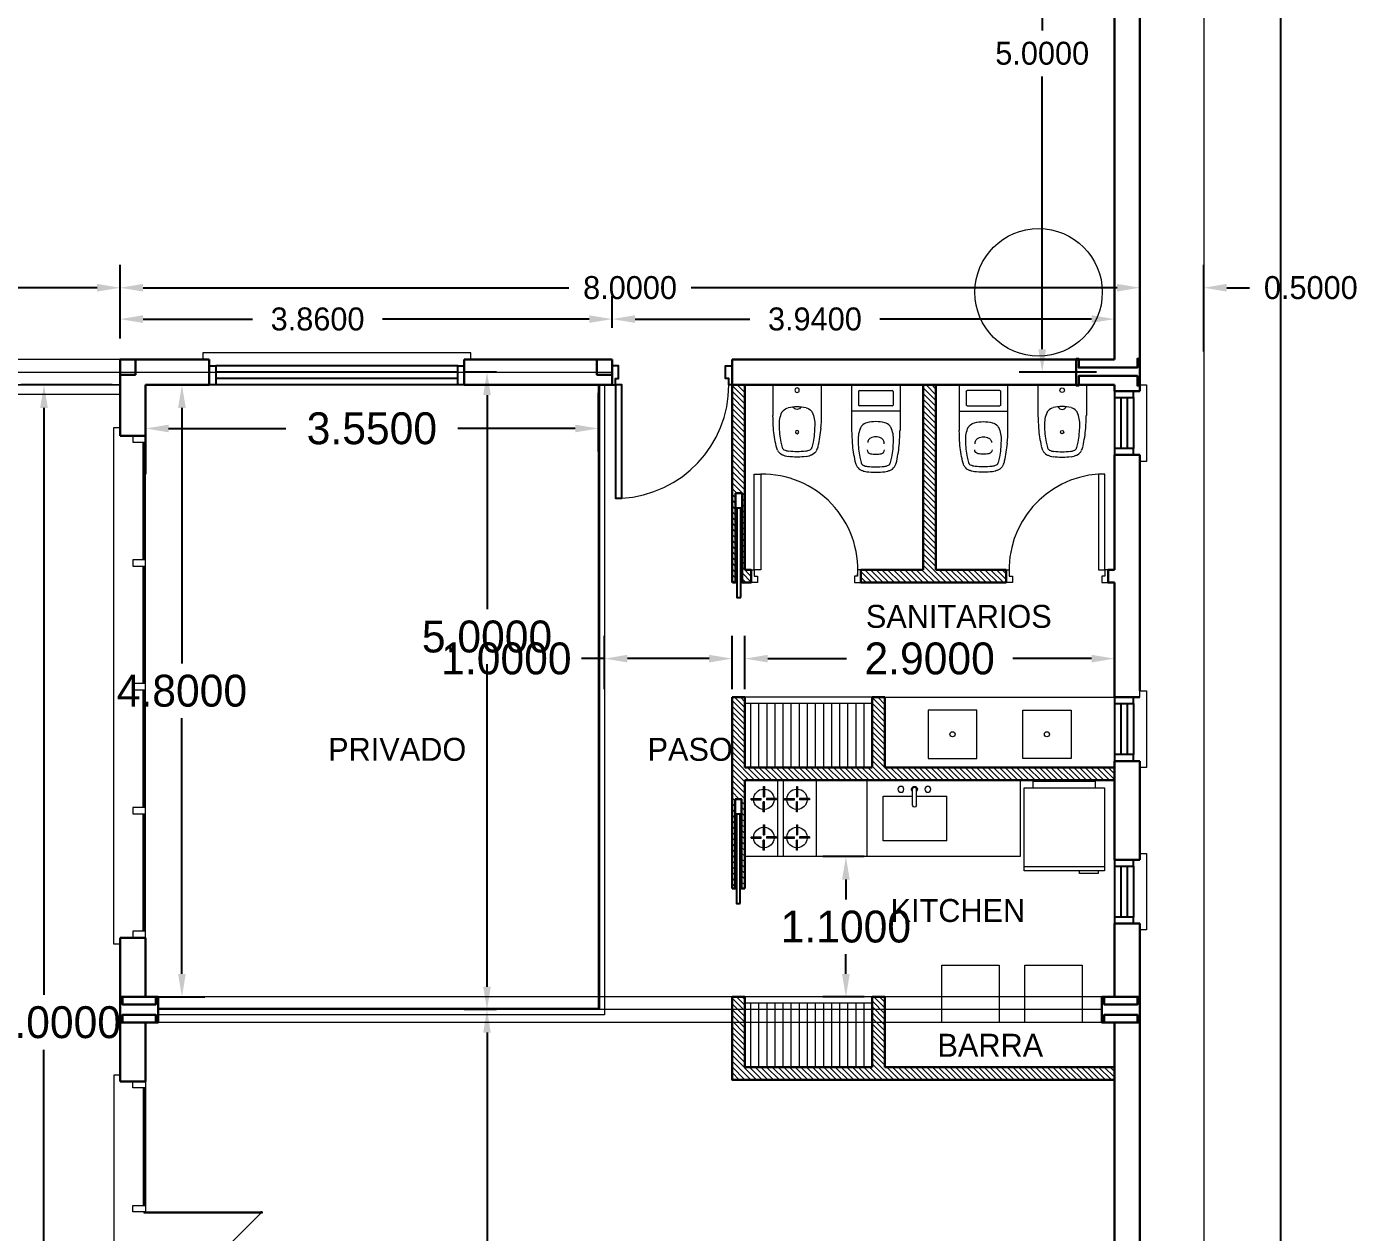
# Model space of a CAD drawing. Header units: millimetres. Extents: x 1972 to 5740, y 370 to 952.
# Drawn here: x 2635.37 to 2645.82, y 577.65 to 587.1 of the extents above; entities that cross this region are included whole.
import ezdxf

# ---------------------------------------------------------------- set-up
doc = ezdxf.new("R2010")
doc.units = ezdxf.units.MM
doc.header["$LTSCALE"] = 15
doc.linetypes.add('ACAD_ISO02W100', pattern=[15, 12, -3])
for name, color, linetype, lineweight in [('ABERTURAS', 2, 'Continuous', 25), ('MUROS', 1, 'Continuous', 30), ('SOMBRAS', 95, 'Continuous', 18)]:
    doc.layers.add(name, color=color, linetype=linetype, lineweight=lineweight)
doc.dimstyles.get("Standard").update_dxf_attribs({"dimtxt": 0.18, "dimasz": 0.18, "dimexe": 0.18, "dimexo": 0.0625, "dimgap": 0.09, "dimtad": 0, "dimtih": 1, "dimtoh": 1, "dimdec": 4, "dimzin": 0, "dimdsep": 46, "dimtxsty": 'Standard', "dimcen": 0.09, "dimadec": 0, "dimazin": 0, "dimtfac": 1, "dimtdec": 4, "dimtofl": 0, "dimtmove": 0, "dimatfit": 3, "dimfxl": 1, "dimtolj": 1, "dimtzin": 0, "dimarcsym": 0})

# ---------------------------------------------------------------- blocks, each defined once
blk = doc.blocks.new('anafe')
for p, q in [((0.3, 0.6), (0, 0.6)), ((0, 0.6), (0.3, 0.6)), ((0, 0.6), (0, 0)), ((0, 0.6), (0, 0.6)), ((0.155, 0.549), (0.145, 0.549)), ((0.145, 0.549), (0.145, 0.47)), ((0.15, 0.6), (0.15, 0.6)), ((0.155, 0.549), (0.155, 0.47)), ((0.3, 0), (0.3, 0.6)), ((0.051, 0.455), (0.13, 0.455)), ((0.051, 0.455), (0.051, 0.445)), ((0.051, 0.445), (0.13, 0.445)), ((0.13, 0.455), (0.13, 0.445)), ((0.155, 0.47), (0.145, 0.47)), ((0.145, 0.43), (0.155, 0.43)), ((0.145, 0.351), (0.145, 0.43)), ((0.155, 0.351), (0.155, 0.43)), ((0.17, 0.445), (0.17, 0.455)), ((0.249, 0.455), (0.17, 0.455)), ((0.249, 0.445), (0.17, 0.445)), ((0.249, 0.445), (0.249, 0.455)), ((0.145, 0.351), (0.155, 0.351)), ((0.155, 0.249), (0.145, 0.249)), ((0.145, 0.249), (0.145, 0.17)), ((0.155, 0.249), (0.155, 0.17)), ((0.051, 0.155), (0.13, 0.155)), ((0.051, 0.155), (0.051, 0.145)), ((0.051, 0.145), (0.13, 0.145)), ((0.13, 0.155), (0.13, 0.145)), ((0.155, 0.17), (0.145, 0.17)), ((0.145, 0.051), (0.145, 0.13)), ((0.145, 0.13), (0.155, 0.13)), ((0.155, 0.051), (0.155, 0.13)), ((0.249, 0.155), (0.17, 0.155)), ((0.17, 0.145), (0.17, 0.155)), ((0.249, 0.145), (0.17, 0.145)), ((0.249, 0.145), (0.249, 0.155)), ((0, 0), (0.3, 0)), ((0.145, 0.051), (0.155, 0.051))]:
    blk.add_line(p, q)
for centre, start, end in [((0.15, 0.45), 93.5833, 176.4167), ((0.15, 0.45), 3.5833, 86.4167), ((0.15, 0.45), 183.5833, 266.4167), ((0.15, 0.45), 273.5833, 356.4167), ((0.15, 0.15), 93.5833, 176.4167), ((0.15, 0.15), 3.5833, 86.4167), ((0.15, 0.15), 183.5833, 266.4167), ((0.15, 0.15), 273.5833, 356.4167)]:
    blk.add_arc(centre, 0.08, start, end)
blk = doc.blocks.new('milp')
for p, q in [((-0.19, 0), (-0.19, -0.358)), ((0.19, 0), (-0.19, 0)), ((0.19, 0), (0.19, -0.358)), ((-0.135, -0.052), (-0.135, -0.158)), ((-0.128, -0.045), (0.128, -0.045)), ((0.135, -0.052), (0.135, -0.158)), ((0.19, -0.205), (-0.19, -0.205)), ((0.128, -0.165), (-0.128, -0.165)), ((0, -0.288), (0, -0.288)), ((-0.004, -0.685), (0.004, -0.685))]:
    blk.add_line(p, q)
for centre, radius, start, end in [((-0.016, 0.209), 0.852, 275.5315, 275.5315), ((0.016, 0.209), 0.852, 264.4685, 264.4685), ((-0.128, -0.052), 0.00689, 90, 180), ((0.128, -0.052), 0.00689, 0, 90), ((-0.128, -0.158), 0.00689, 180, 270), ((0.128, -0.158), 0.00689, 270, 0), ((-0.007, -0.598), 0.31, 88.7679, 88.7679), ((-0.047, -0.382), 0.0878, 105.1617, 136.1205), ((0.007, -0.598), 0.31, 91.2492, 104.3852), ((-0.007, -0.598), 0.31, 75.6148, 88.7487), ((0.047, -0.382), 0.0878, 43.8795, 74.8383), ((1.828, -0.313), 2.018, 181.2751, 184.1143), ((0.092, -0.428), 0.231, 155.6501, 182.4692), ((-0.062, -0.358), 0.0614, 150.814, 156.1885), ((-0.087, -0.344), 0.0322, 137.0461, 150.8865), ((-0.021, -0.457), 0.0446, 116.9802, 151.6052), ((0, -0.508), 0.1, 90, 114.2618), ((0, -0.508), 0.1, 65.7382, 90), ((0.021, -0.457), 0.0446, 28.3948, 63.0198), ((0.087, -0.344), 0.0322, 29.1135, 42.9539), ((0.062, -0.358), 0.0614, 23.8115, 29.186), ((-0.092, -0.428), 0.231, 357.5308, 24.3499), ((-1.828, -0.313), 2.018, 355.8857, 358.7249), ((0.91, -0.358), 1.1, 185.1938, 192.5636), ((0.519, -0.438), 0.657, 180, 191.3509), ((-0.038, -0.51), 0.03, 180, 261.9257), ((-0.002, -0.456), 0.0616, 160.9467, 177.3415), ((0.038, -0.51), 0.03, 278.0743, 0), ((0.019, -0.457), 0.0461, 8.8018, 28.2626), ((-0.029, -0.461), 0.0948, 359.7388, 6.5196), ((-0.519, -0.438), 0.657, 348.6491, 0), ((-0.91, -0.358), 1.1, 347.4364, 354.8062), ((0.085, -0.534), 0.257, 194.3946, 202.2738), ((0.433, -0.457), 0.569, 191.2163, 195.461), ((-0.05, -0.591), 0.0674, 194.8183, 203.0008), ((-0.084, -0.602), 0.032, 208.1129, 215.5466), ((-0.088, -0.605), 0.0272, 217.0799, 242.9463), ((0, -0.246), 0.297, 261.9257, 270), ((0, -0.246), 0.297, 270, 278.0743), ((0.088, -0.605), 0.0272, 297.0537, 322.9201), ((0.084, -0.602), 0.032, 324.4534, 331.8871), ((0.05, -0.591), 0.0674, 336.9992, 345.1817), ((-0.433, -0.457), 0.569, 344.539, 348.7837), ((-0.085, -0.534), 0.257, 337.7262, 345.6054), ((-0.088, -0.605), 0.0692, 202.484, 242.9463), ((-0.058, -0.552), 0.129, 241.5349, 251.9311), ((-0.055, -0.543), 0.0975, 242.0005, 253.7743), ((-0.068, -0.577), 0.103, 253.0483, 256.7812), ((-0.044, -0.468), 0.215, 257.0809, 262.9177), ((-0.044, -0.468), 0.173, 257.1538, 262.737), ((0.016, 0.209), 0.894, 264.4685, 268.7451), ((0.016, 0.209), 0.852, 264.5084, 268.9372), ((-0.016, 0.209), 0.852, 271.0628, 275.4916), ((-0.016, 0.209), 0.894, 271.2656, 275.5315), ((0.044, -0.468), 0.173, 277.263, 282.8462), ((0.044, -0.468), 0.215, 277.0823, 282.9191), ((0.055, -0.543), 0.0975, 286.2257, 297.9995), ((0.068, -0.577), 0.103, 283.2188, 286.9517), ((0.058, -0.552), 0.129, 288.0689, 298.4651), ((0.088, -0.605), 0.0692, 297.0537, 337.516)]:
    blk.add_arc(centre, radius, start, end)
blk = doc.blocks.new('mbp')
for p, q in [((-0.19, 0), (-0.19, -0.24)), ((0, 0), (-0.19, 0)), ((0, 0), (0.19, 0)), ((0.19, 0), (0.19, -0.24)), ((0, -0.17), (0, -0.17)), ((-0.004, -0.567), (0.004, -0.567))]:
    blk.add_line(p, q)
for centre, radius in [((0, -0.042), 0.0175), ((0, -0.37), 0.013)]:
    blk.add_circle(centre, radius)
for centre, radius, start, end in [((-0.016, 0.327), 0.852, 275.5315, 275.5315), ((0.016, 0.327), 0.852, 264.4685, 264.4685), ((-0.007, -0.479), 0.31, 88.7679, 88.7679), ((-0.087, -0.225), 0.0322, 137.0461, 150.8865), ((-0.047, -0.264), 0.0878, 105.1617, 136.1205), ((0.007, -0.479), 0.31, 91.2492, 104.3852), ((0, -0.16), 0.0325, 201.8927, 338.1073), ((-0.007, -0.479), 0.31, 75.6148, 88.7487), ((0.047, -0.264), 0.0878, 43.8795, 74.8383), ((0.087, -0.225), 0.0322, 29.1135, 42.9539), ((1.828, -0.195), 2.018, 181.2751, 184.1143), ((0.092, -0.31), 0.231, 155.6501, 182.4692), ((-0.062, -0.24), 0.0614, 150.814, 156.1885), ((0.058, -0.434), 0.129, 279.561, 279.561), ((0.062, -0.24), 0.0614, 23.8115, 29.186), ((-0.092, -0.31), 0.231, 357.5308, 24.3499), ((-1.828, -0.195), 2.018, 355.8857, 358.7249), ((0.91, -0.24), 1.1, 185.1938, 192.5636), ((0.519, -0.32), 0.657, 180, 191.3509), ((-0.519, -0.32), 0.657, 348.6491, 0), ((-0.91, -0.24), 1.1, 347.4364, 354.8062), ((0.085, -0.416), 0.257, 194.3946, 202.2738), ((-0.088, -0.487), 0.0692, 202.484, 242.9463), ((0.433, -0.339), 0.569, 191.2163, 195.461), ((-0.05, -0.473), 0.0674, 194.8183, 203.0008), ((-0.084, -0.484), 0.032, 208.1129, 215.5466), ((-0.088, -0.487), 0.0272, 217.0799, 242.9463), ((-0.055, -0.425), 0.0975, 242.0005, 253.7743), ((-0.044, -0.35), 0.173, 257.1538, 262.737), ((0.016, 0.327), 0.852, 264.5084, 268.9372), ((-0.016, 0.327), 0.852, 271.0628, 275.4916), ((0.044, -0.35), 0.173, 277.263, 282.8462), ((0.055, -0.425), 0.0975, 286.2257, 297.9995), ((0.088, -0.487), 0.0272, 297.0537, 322.9201), ((0.084, -0.484), 0.032, 324.4534, 331.8871), ((0.05, -0.473), 0.0674, 336.9992, 345.1817), ((-0.433, -0.339), 0.569, 344.539, 348.7837), ((0.088, -0.487), 0.0692, 297.0537, 337.516), ((-0.085, -0.416), 0.257, 337.7262, 345.6054), ((-0.058, -0.434), 0.129, 241.5349, 251.9311), ((-0.068, -0.459), 0.103, 253.0483, 256.7812), ((-0.044, -0.35), 0.215, 257.0809, 262.9177), ((0.016, 0.327), 0.894, 264.4685, 268.7451), ((-0.016, 0.327), 0.894, 271.2656, 275.5315), ((0.044, -0.35), 0.215, 277.0823, 282.9191), ((0.068, -0.459), 0.103, 283.2188, 286.9517), ((0.058, -0.434), 0.129, 288.0689, 298.4651)]:
    blk.add_arc(centre, radius, start, end)
blk = doc.blocks.new('*D111')
at = {"layer": 'Defpoints', "color": 0, "linetype": 'Continuous', "ltscale": 0.001, "transparency": 16777216}
for p in [(2644.101, 585.056), (2636.101, 584.594), (2644.101, 584.594)]:
    blk.add_point(p, dxfattribs=at)
at = {"layer": 'SOMBRAS', "color": 0, "linetype": 'Continuous', "lineweight": -2, "ltscale": 0.001, "transparency": 16777216}
for p, q in [((2636.101, 584.657), (2636.101, 585.236)), ((2644.101, 584.657), (2644.101, 585.236)), ((2636.281, 585.056), (2639.621, 585.056)), ((2643.921, 585.056), (2640.581, 585.056))]:
    blk.add_line(p, q, dxfattribs=at)
at = {"layer": 'SOMBRAS', "color": 0, "linetype": 'Continuous', "ltscale": 0.001, "transparency": 16777216}
for points in [[(2636.281, 585.086), (2636.281, 585.026), (2636.101, 585.056)], [(2643.921, 585.086), (2643.921, 585.026), (2644.101, 585.056)]]:
    blk.add_solid(points, dxfattribs=at)
at = {"layer": 'SOMBRAS', "color": 0, "linetype": 'Continuous', "ltscale": 0.001, "transparency": 16777216, "insert": (2640.101, 585.056), "char_height": 0.18, "attachment_point": 5}
blk.add_mtext('\\A1;8.0000', dxfattribs=at)
blk = doc.blocks.new('*D113')
at = {"layer": 'Defpoints', "color": 0, "linetype": 'Continuous', "ltscale": 0.001, "transparency": 16777216}
for p in [(2636.101, 584.294), (2635.504, 574.294), (2636.101, 574.294)]:
    blk.add_point(p, dxfattribs=at)
at = {"layer": 'SOMBRAS', "color": 0, "linetype": 'Continuous', "lineweight": -2, "ltscale": 0.001, "transparency": 16777216}
for p, q in [((2636.038, 584.294), (2635.324, 584.294)), ((2635.504, 584.114), (2635.504, 579.509)), ((2635.504, 574.474), (2635.504, 579.079)), ((2636.038, 574.294), (2635.324, 574.294))]:
    blk.add_line(p, q, dxfattribs=at)
at = {"layer": 'SOMBRAS', "color": 0, "linetype": 'Continuous', "ltscale": 0.001, "transparency": 16777216}
for points in [[(2635.474, 584.114), (2635.534, 584.114), (2635.504, 584.294)], [(2635.474, 574.474), (2635.534, 574.474), (2635.504, 574.294)]]:
    blk.add_solid(points, dxfattribs=at)
at = {"layer": 'SOMBRAS', "color": 0, "linetype": 'Continuous', "ltscale": 0.001, "transparency": 16777216, "insert": (2635.504, 579.294), "char_height": 0.25, "attachment_point": 5}
blk.add_mtext('\\A1;10.0000', dxfattribs=at)
blk = doc.blocks.new('*D122')
at = {"layer": 'Defpoints', "color": 0, "linetype": 'Continuous', "ltscale": 0.001, "transparency": 16777216}
for p in [(2630.301, 585.056), (2630.301, 584.594), (2636.101, 584.594)]:
    blk.add_point(p, dxfattribs=at)
at = {"layer": 'SOMBRAS', "color": 0, "linetype": 'Continuous', "lineweight": -2, "ltscale": 0.001, "transparency": 16777216}
for p, q in [((2630.301, 584.657), (2630.301, 585.236)), ((2636.101, 584.657), (2636.101, 585.236)), ((2630.481, 585.056), (2632.049, 585.056)), ((2635.921, 585.056), (2633.039, 585.056))]:
    blk.add_line(p, q, dxfattribs=at)
at = {"layer": 'SOMBRAS', "color": 0, "linetype": 'Continuous', "ltscale": 0.001, "transparency": 16777216}
for points in [[(2630.481, 585.086), (2630.481, 585.026), (2630.301, 585.056)], [(2635.921, 585.086), (2635.921, 585.026), (2636.101, 585.056)]]:
    blk.add_solid(points, dxfattribs=at)
at = {"layer": 'SOMBRAS', "color": 0, "linetype": 'Continuous', "ltscale": 0.001, "transparency": 16777216, "insert": (2632.544, 585.056), "char_height": 0.18, "attachment_point": 5}
blk.add_mtext('\\A1;5.8000', dxfattribs=at)
blk = doc.blocks.new('*D124')
at = {"layer": 'Defpoints', "color": 0, "linetype": 'Continuous', "ltscale": 0.001, "transparency": 16777216}
for p in [(2639.961, 584.81), (2639.961, 584.679), (2643.901, 584.679)]:
    blk.add_point(p, dxfattribs=at)
at = {"layer": 'SOMBRAS', "color": 0, "linetype": 'Continuous', "lineweight": -2, "ltscale": 0.001, "transparency": 16777216}
for p, q in [((2639.961, 584.741), (2639.961, 584.99)), ((2643.901, 584.741), (2643.901, 584.99)), ((2640.141, 584.81), (2641.041, 584.81)), ((2643.721, 584.81), (2642.061, 584.81))]:
    blk.add_line(p, q, dxfattribs=at)
at = {"layer": 'SOMBRAS', "color": 0, "linetype": 'Continuous', "ltscale": 0.001, "transparency": 16777216}
for points in [[(2640.141, 584.84), (2640.141, 584.78), (2639.961, 584.81)], [(2643.721, 584.84), (2643.721, 584.78), (2643.901, 584.81)]]:
    blk.add_solid(points, dxfattribs=at)
at = {"layer": 'SOMBRAS', "color": 0, "linetype": 'Continuous', "ltscale": 0.001, "transparency": 16777216, "insert": (2641.551, 584.81), "char_height": 0.18, "attachment_point": 5}
blk.add_mtext('\\A1;3.9400', dxfattribs=at)
blk = doc.blocks.new('*D125')
at = {"layer": 'Defpoints', "color": 0, "linetype": 'Continuous', "ltscale": 0.001, "transparency": 16777216}
for p in [(2636.101, 584.81), (2636.101, 584.81), (2639.961, 584.81)]:
    blk.add_point(p, dxfattribs=at)
at = {"layer": 'SOMBRAS', "color": 0, "linetype": 'Continuous', "lineweight": -2, "ltscale": 0.001, "transparency": 16777216}
for p, q in [((2636.101, 584.872), (2636.101, 584.99)), ((2639.961, 584.872), (2639.961, 584.99)), ((2636.281, 584.81), (2637.14, 584.81)), ((2639.781, 584.81), (2638.16, 584.81))]:
    blk.add_line(p, q, dxfattribs=at)
at = {"layer": 'SOMBRAS', "color": 0, "linetype": 'Continuous', "ltscale": 0.001, "transparency": 16777216}
for points in [[(2636.281, 584.84), (2636.281, 584.78), (2636.101, 584.81)], [(2639.781, 584.84), (2639.781, 584.78), (2639.961, 584.81)]]:
    blk.add_solid(points, dxfattribs=at)
at = {"layer": 'SOMBRAS', "color": 0, "linetype": 'Continuous', "ltscale": 0.001, "transparency": 16777216, "insert": (2637.65, 584.81), "char_height": 0.18, "attachment_point": 5}
blk.add_mtext('\\A1;3.8600', dxfattribs=at)
blk = doc.blocks.new('*D126')
at = {"layer": 'Defpoints', "color": 0, "linetype": 'Continuous', "ltscale": 0.001, "transparency": 16777216}
for p in [(2643.334, 589.394), (2643.824, 589.394), (2643.824, 584.394)]:
    blk.add_point(p, dxfattribs=at)
at = {"layer": 'SOMBRAS', "color": 0, "linetype": 'Continuous', "lineweight": -2, "ltscale": 0.001, "transparency": 16777216}
for p, q in [((2643.761, 589.394), (2643.154, 589.394)), ((2643.334, 589.214), (2643.334, 587.074)), ((2643.334, 584.574), (2643.334, 586.714)), ((2643.761, 584.394), (2643.154, 584.394))]:
    blk.add_line(p, q, dxfattribs=at)
at = {"layer": 'SOMBRAS', "color": 0, "linetype": 'Continuous', "ltscale": 0.001, "transparency": 16777216}
for points in [[(2643.304, 589.214), (2643.364, 589.214), (2643.334, 589.394)], [(2643.304, 584.574), (2643.364, 584.574), (2643.334, 584.394)]]:
    blk.add_solid(points, dxfattribs=at)
at = {"layer": 'SOMBRAS', "color": 0, "linetype": 'Continuous', "ltscale": 0.001, "transparency": 16777216, "insert": (2643.334, 586.894), "char_height": 0.18, "attachment_point": 5}
blk.add_mtext('\\A1;5.0000', dxfattribs=at)
blk = doc.blocks.new('*D107')
at = {"layer": 'Defpoints', "color": 0, "linetype": 'Continuous', "ltscale": 0.001, "transparency": 16777216}
for p in [(2644.601, 585.056), (2644.101, 584.494), (2644.601, 584.494)]:
    blk.add_point(p, dxfattribs=at)
at = {"layer": 'SOMBRAS', "color": 0, "linetype": 'Continuous', "lineweight": -2, "ltscale": 0.001, "transparency": 16777216}
for p, q in [((2644.101, 584.557), (2644.101, 585.236)), ((2644.601, 584.557), (2644.601, 585.236)), ((2643.921, 585.056), (2643.741, 585.056)), ((2644.781, 585.056), (2644.961, 585.056))]:
    blk.add_line(p, q, dxfattribs=at)
at = {"layer": 'SOMBRAS', "color": 0, "linetype": 'Continuous', "ltscale": 0.001, "transparency": 16777216}
for points in [[(2643.921, 585.086), (2643.921, 585.026), (2644.101, 585.056)], [(2644.781, 585.086), (2644.781, 585.026), (2644.601, 585.056)]]:
    blk.add_solid(points, dxfattribs=at)
at = {"layer": 'SOMBRAS', "color": 0, "linetype": 'Continuous', "ltscale": 0.001, "transparency": 16777216, "insert": (2645.441, 585.056), "char_height": 0.18, "attachment_point": 5}
blk.add_mtext('\\A1;0.5000', dxfattribs=at)
blk = doc.blocks.new('*D109')
at = {"layer": 'Defpoints', "color": 0, "linetype": 'Continuous', "ltscale": 0.001, "transparency": 16777216}
for p in [(2639.117, 579.394), (2638.979, 574.394), (2639.117, 574.394)]:
    blk.add_point(p, dxfattribs=at)
at = {"layer": 'SOMBRAS', "color": 0, "linetype": 'Continuous', "lineweight": -2, "ltscale": 0.001, "transparency": 16777216}
for p, q in [((2639.054, 579.394), (2638.799, 579.394)), ((2638.979, 579.214), (2638.979, 577.109)), ((2638.979, 574.574), (2638.979, 576.679)), ((2639.054, 574.394), (2638.799, 574.394))]:
    blk.add_line(p, q, dxfattribs=at)
at = {"layer": 'SOMBRAS', "color": 0, "linetype": 'Continuous', "ltscale": 0.001, "transparency": 16777216}
for points in [[(2638.949, 579.214), (2639.009, 579.214), (2638.979, 579.394)], [(2638.949, 574.574), (2639.009, 574.574), (2638.979, 574.394)]]:
    blk.add_solid(points, dxfattribs=at)
at = {"layer": 'SOMBRAS', "color": 0, "linetype": 'Continuous', "ltscale": 0.001, "transparency": 16777216, "insert": (2638.979, 576.894), "char_height": 0.25, "attachment_point": 5}
blk.add_mtext('\\A1;5.0000', dxfattribs=at)
blk = doc.blocks.new('mesada')
for p, q in [((0, 0.6), (0, 0)), ((1.2, 0.6), (0, 0.6)), ((0.814, 0.402), (0.814, 0.537)), ((0.844, 0.402), (0.844, 0.537)), ((1.2, 0), (1.2, 0.6)), ((0.814, 0.475), (0.575, 0.475)), ((0.575, 0.125), (0.575, 0.475)), ((1.075, 0.475), (0.844, 0.475)), ((1.075, 0.125), (1.075, 0.475)), ((0.575, 0.125), (1.075, 0.125)), ((0, 0), (1.2, 0))]:
    blk.add_line(p, q)
for centre in [(0.724, 0.528), (0.935, 0.528)]:
    blk.add_circle(centre, 0.0231)
for centre, radius, start, end in [((0.829, 0.528), 0.0231, 310.4238, 229.5762), ((0.829, 0.528), 0.0177, 31.9943, 148.0057), ((0.829, 0.404), 0.0151, 171.6102, 6.9302)]:
    blk.add_arc(centre, radius, start, end)
blk = doc.blocks.new('heladera')
for p, q in [((0, 0.65), (0, 0)), ((0.63, 0.65), (0, 0.65)), ((0.07, 0.65), (0.07, 0.7)), ((0.07, 0.7), (0.56, 0.7)), ((0.56, 0.7), (0.56, 0.65)), ((0.63, 0), (0.63, 0.65)), ((0, 0.03), (0.63, 0.03)), ((0, 0), (0.63, 0)), ((0.049, 0), (0.049, -0.022)), ((0.049, -0.022), (0.195, -0.022)), ((0.195, -0.022), (0.195, 0))]:
    blk.add_line(p, q)
blk = doc.blocks.new('*D129')
at = {"layer": 'Defpoints', "color": 0, "linetype": 'Continuous', "ltscale": 0.001, "transparency": 16777216}
for p in [(2639.117, 584.394), (2638.979, 579.394), (2639.117, 579.394)]:
    blk.add_point(p, dxfattribs=at)
at = {"layer": 'SOMBRAS', "color": 0, "linetype": 'Continuous', "lineweight": -2, "ltscale": 0.001, "transparency": 16777216}
for p, q in [((2639.054, 584.394), (2638.799, 584.394)), ((2638.979, 584.214), (2638.979, 582.534)), ((2638.979, 579.574), (2638.979, 582.104)), ((2639.054, 579.394), (2638.799, 579.394))]:
    blk.add_line(p, q, dxfattribs=at)
at = {"layer": 'SOMBRAS', "color": 0, "linetype": 'Continuous', "ltscale": 0.001, "transparency": 16777216}
for points in [[(2638.949, 584.214), (2639.009, 584.214), (2638.979, 584.394)], [(2638.949, 579.574), (2639.009, 579.574), (2638.979, 579.394)]]:
    blk.add_solid(points, dxfattribs=at)
at = {"layer": 'SOMBRAS', "color": 0, "linetype": 'Continuous', "ltscale": 0.001, "transparency": 16777216, "insert": (2638.979, 582.319), "char_height": 0.25, "attachment_point": 5}
blk.add_mtext('\\A1;5.0000', dxfattribs=at)
blk = doc.blocks.new('*D134')
at = {"layer": 'Defpoints', "color": 0, "linetype": 'Continuous', "ltscale": 0.001, "transparency": 16777216}
for p in [(2636.301, 584.294), (2636.301, 579.494), (2636.586, 579.494)]:
    blk.add_point(p, dxfattribs=at)
at = {"layer": 'SOMBRAS', "color": 0, "linetype": 'Continuous', "lineweight": -2, "ltscale": 0.001, "transparency": 16777216}
for p, q in [((2636.363, 584.294), (2636.766, 584.294)), ((2636.586, 584.114), (2636.586, 582.109)), ((2636.586, 579.674), (2636.586, 581.679)), ((2636.363, 579.494), (2636.766, 579.494))]:
    blk.add_line(p, q, dxfattribs=at)
at = {"layer": 'SOMBRAS', "color": 0, "linetype": 'Continuous', "ltscale": 0.001, "transparency": 16777216}
for points in [[(2636.556, 584.114), (2636.616, 584.114), (2636.586, 584.294)], [(2636.556, 579.674), (2636.616, 579.674), (2636.586, 579.494)]]:
    blk.add_solid(points, dxfattribs=at)
at = {"layer": 'SOMBRAS', "color": 0, "linetype": 'Continuous', "ltscale": 0.001, "transparency": 16777216, "insert": (2636.586, 581.894), "char_height": 0.25, "attachment_point": 5}
blk.add_mtext('\\A1;4.8000', dxfattribs=at)
blk = doc.blocks.new('*D135')
at = {"layer": 'Defpoints', "color": 0, "linetype": 'Continuous', "ltscale": 0.001, "transparency": 16777216}
for p in [(2636.301, 584.294), (2639.851, 584.294), (2636.301, 583.952)]:
    blk.add_point(p, dxfattribs=at)
at = {"layer": 'SOMBRAS', "color": 0, "linetype": 'Continuous', "lineweight": -2, "ltscale": 0.001, "transparency": 16777216}
for p, q in [((2636.301, 584.232), (2636.301, 583.772)), ((2639.851, 584.232), (2639.851, 583.772)), ((2636.481, 583.952), (2637.402, 583.952)), ((2639.671, 583.952), (2638.749, 583.952))]:
    blk.add_line(p, q, dxfattribs=at)
at = {"layer": 'SOMBRAS', "color": 0, "linetype": 'Continuous', "ltscale": 0.001, "transparency": 16777216}
for points in [[(2636.481, 583.982), (2636.481, 583.922), (2636.301, 583.952)], [(2639.671, 583.982), (2639.671, 583.922), (2639.851, 583.952)]]:
    blk.add_solid(points, dxfattribs=at)
at = {"layer": 'SOMBRAS', "color": 0, "linetype": 'Continuous', "ltscale": 0.001, "transparency": 16777216, "insert": (2638.076, 583.952), "char_height": 0.25, "attachment_point": 5}
blk.add_mtext('\\A1;3.5500', dxfattribs=at)
blk = doc.blocks.new('*D136')
at = {"layer": 'Defpoints', "color": 0, "linetype": 'Continuous', "ltscale": 0.001, "transparency": 16777216}
for p in [(2641.794, 580.594), (2642.001, 580.594), (2642.001, 579.494)]:
    blk.add_point(p, dxfattribs=at)
at = {"layer": 'SOMBRAS', "color": 0, "linetype": 'Continuous', "lineweight": -2, "ltscale": 0.001, "transparency": 16777216}
for p, q in [((2641.938, 580.594), (2641.614, 580.594)), ((2641.794, 580.414), (2641.794, 580.259)), ((2641.794, 579.674), (2641.794, 579.829)), ((2641.938, 579.494), (2641.614, 579.494))]:
    blk.add_line(p, q, dxfattribs=at)
at = {"layer": 'SOMBRAS', "color": 0, "linetype": 'Continuous', "ltscale": 0.001, "transparency": 16777216}
for points in [[(2641.764, 580.414), (2641.824, 580.414), (2641.794, 580.594)], [(2641.764, 579.674), (2641.824, 579.674), (2641.794, 579.494)]]:
    blk.add_solid(points, dxfattribs=at)
at = {"layer": 'SOMBRAS', "color": 0, "linetype": 'Continuous', "ltscale": 0.001, "transparency": 16777216, "insert": (2641.794, 580.044), "char_height": 0.25, "attachment_point": 5}
blk.add_mtext('\\A1;1.1000', dxfattribs=at)
blk = doc.blocks.new('*D137')
at = {"layer": 'Defpoints', "color": 0, "linetype": 'Continuous', "ltscale": 0.001, "transparency": 16777216}
for p in [(2643.901, 582.147), (2641.001, 581.844), (2643.901, 581.844)]:
    blk.add_point(p, dxfattribs=at)
at = {"layer": 'SOMBRAS', "color": 0, "linetype": 'Continuous', "lineweight": -2, "ltscale": 0.001, "transparency": 16777216}
for p, q in [((2641.001, 581.907), (2641.001, 582.327)), ((2643.901, 581.907), (2643.901, 582.327)), ((2641.181, 582.147), (2641.798, 582.147)), ((2643.721, 582.147), (2643.103, 582.147))]:
    blk.add_line(p, q, dxfattribs=at)
at = {"layer": 'SOMBRAS', "color": 0, "linetype": 'Continuous', "ltscale": 0.001, "transparency": 16777216}
for points in [[(2641.181, 582.177), (2641.181, 582.117), (2641.001, 582.147)], [(2643.721, 582.177), (2643.721, 582.117), (2643.901, 582.147)]]:
    blk.add_solid(points, dxfattribs=at)
at = {"layer": 'SOMBRAS', "color": 0, "linetype": 'Continuous', "ltscale": 0.001, "transparency": 16777216, "insert": (2642.451, 582.147), "char_height": 0.25, "attachment_point": 5}
blk.add_mtext('\\A1;2.9000', dxfattribs=at)
blk = doc.blocks.new('*D138')
at = {"layer": 'Defpoints', "color": 0, "linetype": 'Continuous', "ltscale": 0.001, "transparency": 16777216}
for p in [(2639.901, 582.147), (2639.901, 581.844), (2640.901, 581.844)]:
    blk.add_point(p, dxfattribs=at)
at = {"layer": 'SOMBRAS', "color": 0, "linetype": 'Continuous', "lineweight": -2, "ltscale": 0.001, "transparency": 16777216}
for p, q in [((2639.901, 581.907), (2639.901, 582.327)), ((2640.901, 581.907), (2640.901, 582.327)), ((2639.901, 582.147), (2639.721, 582.147)), ((2640.721, 582.147), (2640.081, 582.147))]:
    blk.add_line(p, q, dxfattribs=at)
at = {"layer": 'SOMBRAS', "color": 0, "linetype": 'Continuous', "ltscale": 0.001, "transparency": 16777216}
for points in [[(2640.081, 582.177), (2640.081, 582.117), (2639.901, 582.147)], [(2640.721, 582.177), (2640.721, 582.117), (2640.901, 582.147)]]:
    blk.add_solid(points, dxfattribs=at)
at = {"layer": 'SOMBRAS', "color": 0, "linetype": 'Continuous', "ltscale": 0.001, "transparency": 16777216, "insert": (2639.131, 582.147), "char_height": 0.25, "attachment_point": 5}
blk.add_mtext('\\A1;1.0000', dxfattribs=at)
blk = doc.blocks.new('*D283')
at = {"layer": 'Defpoints', "color": 0, "linetype": 'Continuous', "ltscale": 0.001, "transparency": 16777216}
for p in [(2644.601, 639.294), (2644.601, 559.294), (2645.206, 559.294)]:
    blk.add_point(p, dxfattribs=at)
at = {"layer": 'SOMBRAS', "color": 0, "linetype": 'Continuous', "lineweight": -2, "ltscale": 0.001, "transparency": 16777216}
for p, q in [((2644.663, 639.294), (2645.386, 639.294)), ((2645.206, 639.114), (2645.206, 599.509)), ((2645.206, 559.474), (2645.206, 599.079)), ((2644.663, 559.294), (2645.386, 559.294))]:
    blk.add_line(p, q, dxfattribs=at)
at = {"layer": 'SOMBRAS', "color": 0, "linetype": 'Continuous', "ltscale": 0.001, "transparency": 16777216}
for points in [[(2645.176, 639.114), (2645.236, 639.114), (2645.206, 639.294)], [(2645.176, 559.474), (2645.236, 559.474), (2645.206, 559.294)]]:
    blk.add_solid(points, dxfattribs=at)
at = {"layer": 'SOMBRAS', "color": 0, "linetype": 'Continuous', "ltscale": 0.001, "transparency": 16777216, "insert": (2645.206, 599.294), "char_height": 0.25, "attachment_point": 5}
blk.add_mtext('\\A1;80.0000', dxfattribs=at)

msp = doc.modelspace()

# ---------------------------------------------------------------- hatches: boundary and pattern name
at = {"layer": 'SOMBRAS', "linetype": 'Continuous', "ltscale": 0.001}
h = msp.add_hatch(dxfattribs=at)
h.set_pattern_fill('LINE', color=256, scale=0.01, angle=45, style=0)
h.set_pattern_definition([(135, (2644.100815, 578.844166), (0.02245064, 0.02245064), [])])
h.paths.add_polyline_path([(2643.05081, 582.84417), (2643.05081, 582.74417), (2641.91081, 582.74417), (2641.91081, 582.84417), (2642.40081, 582.84417), (2642.40081, 584.29417), (2642.50081, 584.29417), (2642.50081, 582.84417)], flags=16)
h.paths.add_polyline_path([(2643.90081, 578.94417), (2643.90081, 578.84417), (2640.90081, 578.84417), (2640.90081, 579.29417), (2641.00081, 579.29417), (2641.00081, 578.94417), (2642.00081, 578.94417), (2642.00081, 579.29417), (2642.10081, 579.29417), (2642.10081, 578.94417)])
h.paths.add_polyline_path([(2642.10081, 579.39417), (2642.10081, 579.29417), (2642.00081, 579.29417), (2642.00081, 579.39417)])
h.paths.add_polyline_path([(2642.10081, 579.39417), (2642.00081, 579.39417), (2642.00081, 579.49417), (2642.10081, 579.49417)])
h.paths.add_polyline_path([(2640.90081, 579.39417), (2641.00081, 579.39417), (2641.00081, 579.29417), (2640.90081, 579.29417)])
h.paths.add_polyline_path([(2640.90081, 579.49417), (2641.00081, 579.49417), (2641.00081, 579.39417), (2640.90081, 579.39417)])
h.paths.add_polyline_path([(2640.92581, 581.04417), (2640.92581, 580.34417), (2640.90081, 580.34417), (2640.90081, 581.84417), (2641.00081, 581.84417), (2641.00081, 581.29417), (2642.00081, 581.29417), (2642.00081, 581.84417), (2642.10081, 581.84417), (2642.10081, 581.29417), (2643.90081, 581.29417), (2643.90081, 581.19417), (2641.00081, 581.19417), (2641.00081, 580.34417), (2640.97581, 580.34417), (2640.97581, 581.04417)])
h.paths.add_polyline_path([(2640.92938, 583.44438), (2640.92938, 582.74435), (2640.90081, 582.74439), (2640.90081, 584.29417), (2641.00081, 584.29417), (2641.00081, 582.84417), (2641.05081, 582.84417), (2641.05081, 582.74417), (2640.97938, 582.74427), (2640.97938, 583.44438)])
h = msp.add_hatch(dxfattribs=at)
h.set_pattern_fill('LINE', color=256, scale=0.02, angle=90, style=0)
h.set_pattern_definition([(90, (2642.000815, 581.294166), (0.0635, 0), [])])
h.paths.add_polyline_path([(2642.00081, 581.29417), (2642.00081, 581.79417), (2641.00081, 581.79417), (2641.00081, 581.29417)])
h = msp.add_hatch(dxfattribs=at)
h.set_pattern_fill('LINE', color=256, scale=0.02, angle=90, style=0)
h.set_pattern_definition([(90, (2642.000815, 578.944166), (0.0635, 0), [])])
h.paths.add_polyline_path([(2642.00081, 578.94417), (2642.00081, 579.44417), (2641.00081, 579.44417), (2641.00081, 578.94417)])

# ---------------------------------------------------------------- linework, layer by layer
at = {"layer": 'ABERTURAS', "linetype": 'Continuous', "ltscale": 0.001}
for points in [[(2636.80085, 584.29417), (2636.80085, 584.34417), (2636.80085, 584.44417), (2636.85085, 584.44417), (2636.85085, 584.29417)], [(2638.75085, 584.44417), (2636.85085, 584.44417)], [(2638.75085, 584.39417), (2636.85085, 584.39417)], [(2638.75085, 584.29417), (2638.75085, 584.34417), (2638.75085, 584.44417), (2638.80085, 584.44417), (2638.80085, 584.29417)], [(2639.96081, 584.29417), (2639.98581, 584.29417), (2639.98581, 584.34417), (2640.01081, 584.34417), (2640.01081, 584.44417), (2639.96081, 584.44417), (2639.96081, 584.29417)], [(2640.90081, 584.29417), (2640.87581, 584.29417), (2640.87581, 584.34417), (2640.85081, 584.34417), (2640.85081, 584.44417), (2640.90081, 584.44417), (2640.90081, 584.29417)], [(2636.85085, 584.29417), (2636.80085, 584.29417)], [(2638.75085, 584.34417), (2636.85085, 584.34417)], [(2638.75085, 584.29417), (2636.85085, 584.29417)], [(2638.80085, 584.29417), (2638.75085, 584.29417)], [(2639.98581, 584.29417), (2639.98581, 583.40557), (2640.03581, 583.40557), (2640.03581, 584.29417), (2639.98581, 584.29417)], [(2643.90081, 584.19417), (2643.95081, 584.19417), (2644.05081, 584.19417), (2644.05081, 584.24417), (2643.90081, 584.24417)], [(2643.90081, 584.24417), (2643.90081, 583.79417)], [(2643.95081, 584.19417), (2643.95081, 583.79417)], [(2644.00081, 584.19417), (2644.00081, 583.79417)], [(2644.05081, 584.19417), (2644.05081, 583.79417)], [(2643.90081, 583.79417), (2643.90081, 583.74417)], [(2643.90081, 583.74417), (2643.95081, 583.74417), (2644.05081, 583.74417), (2644.05081, 583.79417), (2643.90081, 583.79417)], [(2640.96938, 582.62751), (2640.96938, 582.62751), (2640.96938, 583.32751), (2640.93938, 583.32751), (2640.93938, 582.62751), (2640.96938, 582.62751)], [(2643.90081, 581.79417), (2643.95081, 581.79417), (2644.05081, 581.79417), (2644.05081, 581.84417), (2643.90081, 581.84417)], [(2643.90081, 581.84417), (2643.90081, 581.39417)], [(2643.95081, 581.79417), (2643.95081, 581.39417)], [(2644.00081, 581.79417), (2644.00081, 581.39417)], [(2644.05081, 581.79417), (2644.05081, 581.39417)], [(2643.90081, 581.39417), (2643.90081, 581.34417)], [(2643.90081, 581.34417), (2643.95081, 581.34417), (2644.05081, 581.34417), (2644.05081, 581.39417), (2643.90081, 581.39417)], [(2640.96581, 580.22729), (2640.96581, 580.22729), (2640.96581, 580.92729), (2640.93581, 580.92729), (2640.93581, 580.22729), (2640.96581, 580.22729)], [(2643.90081, 580.51917), (2643.95081, 580.51917), (2644.05081, 580.51917), (2644.05081, 580.56917), (2643.90081, 580.56917)], [(2643.90081, 580.56917), (2643.90081, 580.11917)], [(2643.95081, 580.51917), (2643.95081, 580.11917)], [(2644.00081, 580.51917), (2644.00081, 580.11917)], [(2644.05081, 580.51917), (2644.05081, 580.11917)], [(2643.90081, 580.11917), (2643.90081, 580.06917)], [(2643.90081, 580.06917), (2643.95081, 580.06917), (2644.05081, 580.06917), (2644.05081, 580.11917), (2643.90081, 580.11917)]]:
    msp.add_lwpolyline(points, dxfattribs=at)
at = {"layer": 'MUROS', "linetype": 'Continuous', "ltscale": 0.001}
for p, q in [((2644.10081, 609.39417), (2644.10081, 584.39417)), ((2643.90081, 609.29417), (2643.90081, 584.49417)), ((2636.80085, 584.49417), (2636.10081, 584.49417)), ((2636.10081, 584.29417), (2636.10081, 584.49417)), ((2639.86081, 584.49417), (2638.80085, 584.49417)), ((2643.90081, 584.49417), (2640.90081, 584.49417)), ((2636.10081, 583.89417), (2636.10081, 584.29417)), ((2636.80085, 584.29417), (2636.30081, 584.29417)), ((2639.96081, 584.29417), (2638.80085, 584.29417)), ((2643.90081, 584.29417), (2640.90081, 584.29417)), ((2644.10081, 584.29417), (2644.10081, 584.24417)), ((2644.10081, 583.74417), (2644.10081, 581.89417)), ((2641.91081, 582.84417), (2642.40081, 582.84417)), ((2643.05081, 582.84417), (2642.50081, 582.84417)), ((2643.05081, 582.74417), (2641.91081, 582.74417)), ((2642.10081, 581.84417), (2642.00081, 581.84417)), ((2644.10081, 581.29417), (2644.10081, 581.34417)), ((2644.10081, 581.34417), (2644.10081, 580.56917)), ((2643.90081, 581.29417), (2642.10081, 581.29417)), ((2643.90081, 581.19417), (2641.00081, 581.19417)), ((2644.10081, 580.06917), (2644.10081, 574.29417)), ((2644.10081, 580.01917), (2644.10081, 580.06917)), ((2636.10081, 578.82988), (2636.10081, 579.95845)), ((2642.10081, 579.49417), (2642.00081, 579.49417))]:
    msp.add_line(p, q, dxfattribs=at)
for points in [[(2636.22081, 584.49417), (2636.22081, 584.37417), (2636.10081, 584.37417), (2636.10081, 584.49417)], [(2639.96081, 584.49417), (2639.96081, 584.37417), (2639.84081, 584.37417), (2639.84081, 584.49417)], [(2644.10081, 584.28917), (2644.10081, 584.49917), (2644.08081, 584.49917), (2644.08081, 584.42917), (2643.62042, 584.42917), (2643.62042, 584.49917), (2643.60042, 584.49917), (2643.60042, 584.28917), (2643.62042, 584.28917), (2643.62042, 584.36417), (2644.08081, 584.36417), (2644.08081, 584.28917), (2644.10081, 584.28917)], [(2636.40081, 579.49417), (2636.10081, 579.49417), (2636.10081, 579.29417), (2636.40081, 579.29417)], [(2636.10081, 579.48417), (2636.10081, 579.30417), (2636.12081, 579.30417), (2636.12081, 579.35417), (2636.38081, 579.35417), (2636.38081, 579.30417), (2636.40081, 579.30417), (2636.40081, 579.48417), (2636.38081, 579.48417), (2636.38081, 579.43417), (2636.12081, 579.43417), (2636.12081, 579.48417), (2636.10081, 579.48417)], [(2643.80081, 579.49417), (2644.10081, 579.49417), (2644.10081, 579.29417), (2643.80081, 579.29417)], [(2643.80081, 579.48417), (2643.80081, 579.30417), (2643.82081, 579.30417), (2643.82081, 579.35417), (2644.08081, 579.35417), (2644.08081, 579.30417), (2644.10081, 579.30417), (2644.10081, 579.48417), (2644.08081, 579.48417), (2644.08081, 579.43417), (2643.82081, 579.43417), (2643.82081, 579.48417), (2643.80081, 579.48417)]]:
    msp.add_lwpolyline(points, close=True, dxfattribs=at)
for points in [[(2636.80085, 584.29417), (2636.80085, 584.49417)], [(2638.80085, 584.29417), (2638.80085, 584.49417)], [(2639.96081, 584.29417), (2639.96081, 584.49417)], [(2640.90081, 584.49417), (2640.90081, 582.74439)], [(2636.30081, 583.59417), (2636.30081, 584.29417)], [(2641.00081, 584.29417), (2641.00081, 582.84417)], [(2642.40081, 584.29417), (2642.40081, 582.84417)], [(2642.50081, 584.29417), (2642.50081, 582.84417)], [(2643.90081, 584.29417), (2643.90081, 584.24417)], [(2644.10081, 584.24417), (2643.90081, 584.24417)], [(2636.30081, 583.89417), (2636.10081, 583.89417)], [(2642.50081, 583.74417), (2642.50081, 582.84417)], [(2643.90081, 583.74417), (2643.90081, 582.84417)], [(2644.10081, 583.74417), (2643.90081, 583.74417)], [(2641.00438, 582.74438), (2640.97938, 582.74438), (2640.97938, 583.44438), (2640.92938, 583.44438), (2640.92938, 582.74438), (2640.90438, 582.74438)], [(2641.00081, 582.84417), (2641.05081, 582.84417), (2641.05081, 582.74417), (2640.97938, 582.74438)], [(2641.91081, 582.84417), (2641.91081, 582.74417)], [(2643.05081, 582.84417), (2643.05081, 582.74417)], [(2643.90081, 582.84417), (2643.85081, 582.84417), (2643.85081, 582.74417), (2643.90081, 582.74417)], [(2640.92938, 582.74438), (2640.90438, 582.74438)], [(2641.00438, 582.74438), (2640.97938, 582.74438)], [(2643.90081, 582.74417), (2643.90081, 581.84417)], [(2640.90081, 581.84417), (2640.90081, 580.34417)], [(2641.00081, 581.84417), (2641.00081, 581.84417), (2640.90081, 581.84417)], [(2641.00081, 581.84417), (2641.00081, 581.29417)], [(2642.00081, 581.84417), (2642.00081, 581.29417)], [(2642.10081, 581.84417), (2642.10081, 581.29417)], [(2644.10081, 581.84417), (2643.90081, 581.84417)], [(2643.90081, 581.29417), (2643.90081, 581.34417)], [(2644.10081, 581.34417), (2643.90081, 581.34417)], [(2642.00081, 581.29417), (2641.00081, 581.29417)], [(2643.90081, 581.29417), (2643.90081, 580.56917)], [(2641.00081, 581.19417), (2641.00081, 580.34417)], [(2641.00081, 580.34417), (2640.97581, 580.34417), (2640.97581, 581.04417), (2640.92581, 581.04417), (2640.92581, 580.34417), (2640.90081, 580.34417)], [(2644.10081, 580.56917), (2643.90081, 580.56917)], [(2640.92581, 580.34417), (2640.90081, 580.34417)], [(2641.00081, 580.34417), (2640.97581, 580.34417)], [(2643.90081, 579.49417), (2643.90081, 580.06917)], [(2644.10081, 580.06917), (2643.90081, 580.06917)], [(2636.30081, 579.95845), (2636.10081, 579.95845)], [(2636.30081, 579.49417), (2636.30081, 579.49417), (2636.30081, 579.95845)], [(2640.90081, 579.49417), (2640.90081, 578.84417), (2643.90081, 578.84417)], [(2641.00081, 579.49417), (2640.90081, 579.49417)], [(2641.00081, 579.49417), (2641.00081, 579.49417), (2640.90081, 579.49417)], [(2641.00081, 579.49417), (2641.00081, 578.94417)], [(2642.00081, 579.49417), (2642.00081, 578.94417)], [(2642.10081, 579.49417), (2642.10081, 578.94417)], [(2636.30081, 579.29417), (2636.30081, 579.29417), (2636.30081, 578.82988)], [(2643.90081, 579.29417), (2643.90081, 574.47417), (2643.40081, 574.47417)], [(2642.00081, 578.94417), (2641.00081, 578.94417)], [(2642.10081, 578.94417), (2642.10081, 578.94417), (2643.90081, 578.94417)], [(2636.30081, 578.82988), (2636.10081, 578.82988)]]:
    msp.add_lwpolyline(points, dxfattribs=at)
at = {"layer": 'SOMBRAS', "linetype": 'Continuous', "ltscale": 0.001}
for p, q in [((2644.60081, 661.29417), (2644.60081, 559.29417)), ((2643.16081, 580.59417), (2641.40081, 580.59417)), ((2643.16081, 580.59417), (2641.50081, 580.59417))]:
    msp.add_line(p, q, dxfattribs=at)
at = {"layer": 'SOMBRAS', "linetype": 'ACAD_ISO02W100', "ltscale": 20}
for p, q in [((2624.10081, 584.39417), (2639.96081, 584.39417)), ((2630.30081, 584.29417), (2636.10081, 584.29417))]:
    msp.add_line(p, q, dxfattribs=at)
at = {"layer": 'SOMBRAS', "linetype": 'Continuous', "ltscale": 0.001}
for points in [[(2636.10081, 584.49417), (2630.30081, 584.49417)], [(2638.80085, 584.49417), (2638.85085, 584.49417), (2638.85085, 584.54417), (2636.75085, 584.54417), (2636.75085, 584.49417), (2636.80085, 584.49417)], [(2636.10081, 584.29417), (2630.30081, 584.29417)], [(2639.90081, 584.29417), (2639.90081, 579.35417), (2636.40081, 579.35417)], [(2639.86081, 584.29417), (2639.86081, 579.39417), (2636.40081, 579.39417)], [(2639.85081, 584.29417), (2639.85081, 579.40417), (2636.40081, 579.40417)], [(2644.10081, 584.24417), (2644.10081, 584.29417), (2644.15081, 584.29417), (2644.15081, 583.69417), (2644.10081, 583.69417), (2644.10081, 583.74417)], [(2636.10081, 579.95845), (2636.10081, 579.90845), (2636.05081, 579.90845), (2636.05081, 583.91055), (2636.05081, 583.96055), (2636.10081, 583.96055), (2636.10081, 583.89417)], [(2636.30081, 583.89417), (2636.20081, 583.89417), (2636.20081, 583.84417), (2636.30081, 583.84417), (2636.30081, 583.89417)], [(2636.28081, 582.92274), (2636.28081, 583.84417)], [(2636.29081, 582.92274), (2636.29081, 583.84417)], [(2636.30081, 582.92274), (2636.30081, 583.84417)], [(2641.07581, 582.84417), (2641.07581, 583.59417), (2641.12581, 583.59417), (2641.12581, 582.84417), (2641.07581, 582.84417)], [(2643.82581, 582.84417), (2643.82581, 583.59417), (2643.77581, 583.59417), (2643.77581, 582.84417), (2643.82581, 582.84417)], [(2636.30081, 582.92274), (2636.20081, 582.92274), (2636.20081, 582.87274), (2636.30081, 582.87274), (2636.30081, 582.92274)], [(2636.30081, 582.92274), (2636.20081, 582.92274), (2636.20081, 582.87274), (2636.30081, 582.87274), (2636.30081, 582.92274)], [(2636.30081, 582.92274), (2636.20081, 582.92274), (2636.20081, 582.87274), (2636.30081, 582.87274), (2636.30081, 582.92274)], [(2636.30081, 582.92274), (2636.20081, 582.92274), (2636.20081, 582.87274), (2636.30081, 582.87274), (2636.30081, 582.92274)], [(2636.28081, 581.95131), (2636.28081, 582.87274)], [(2636.29081, 581.95131), (2636.29081, 582.87274)], [(2636.30081, 581.90131), (2636.30081, 582.87274)], [(2641.05081, 582.84417), (2641.07581, 582.84417), (2641.07581, 582.79417), (2641.10081, 582.79417), (2641.10081, 582.74417), (2641.05081, 582.74417), (2641.05081, 582.84417)], [(2641.91081, 582.84417), (2641.88581, 582.84417), (2641.88581, 582.79417), (2641.86081, 582.79417), (2641.86081, 582.74417), (2641.91081, 582.74417), (2641.91081, 582.84417)], [(2643.05081, 582.84417), (2643.07581, 582.84417), (2643.07581, 582.79417), (2643.10081, 582.79417), (2643.10081, 582.74417), (2643.05081, 582.74417), (2643.05081, 582.84417)], [(2643.85081, 582.84417), (2643.82581, 582.84417), (2643.82581, 582.79417), (2643.80081, 582.79417), (2643.80081, 582.74417), (2643.85081, 582.74417), (2643.85081, 582.84417)], [(2636.30081, 581.95131), (2636.20081, 581.95131), (2636.20081, 581.90131), (2636.30081, 581.90131), (2636.30081, 581.95131)], [(2636.30081, 581.95131), (2636.20081, 581.95131), (2636.20081, 581.90131), (2636.30081, 581.90131), (2636.30081, 581.95131)], [(2636.28081, 580.97988), (2636.28081, 581.90131)], [(2636.29081, 580.97988), (2636.29081, 581.90131)], [(2636.30081, 580.92988), (2636.30081, 581.90131)], [(2644.10081, 581.84417), (2644.10081, 581.89417), (2644.15081, 581.89417), (2644.15081, 581.29417), (2644.10081, 581.29417), (2644.10081, 581.34417)], [(2642.00081, 581.84417), (2641.00081, 581.84417)], [(2642.00081, 581.79417), (2641.00081, 581.79417)], [(2642.10081, 581.84417), (2643.90081, 581.84417)], [(2636.30081, 580.97988), (2636.20081, 580.97988), (2636.20081, 580.92988), (2636.30081, 580.92988), (2636.30081, 580.97988)], [(2636.30081, 580.97988), (2636.20081, 580.97988), (2636.20081, 580.92988), (2636.30081, 580.92988), (2636.30081, 580.97988)], [(2636.28081, 580.00845), (2636.28081, 580.92988)], [(2636.29081, 580.00845), (2636.29081, 580.92988)], [(2636.30081, 579.95845), (2636.30081, 580.92988)], [(2644.10081, 580.56917), (2644.10081, 580.61917), (2644.15081, 580.61917), (2644.15081, 580.01917), (2644.10081, 580.01917), (2644.10081, 580.06917)], [(2636.30081, 580.00845), (2636.20081, 580.00845), (2636.20081, 579.95845), (2636.30081, 579.95845), (2636.30081, 580.00845)], [(2642.00081, 579.49417), (2641.00081, 579.49417)], [(2642.00081, 579.44417), (2641.00081, 579.44417)], [(2636.10081, 578.82988), (2636.10081, 578.87988), (2636.05081, 578.87988), (2636.05081, 574.87778), (2636.05081, 574.82778), (2636.10081, 574.82778), (2636.10081, 574.89417)], [(2636.30081, 578.77988), (2636.20081, 578.77988), (2636.20081, 578.82988), (2636.30081, 578.82988), (2636.30081, 578.77988)], [(2636.30081, 578.82988), (2636.30081, 577.85845)], [(2636.28081, 578.77988), (2636.28081, 577.85845)], [(2636.29081, 578.77988), (2636.29081, 577.85845)], [(2636.30081, 577.80845), (2636.20081, 577.80845), (2636.20081, 577.85845), (2636.30081, 577.85845), (2636.30081, 577.80845)], [(2636.30081, 577.80845), (2636.20081, 577.80845), (2636.20081, 577.85845), (2636.30081, 577.85845), (2636.30081, 577.80845)], [(2636.29081, 577.80845), (2637.2151, 577.80845), (2637.2051, 577.80845), (2637.2151, 577.80845), (2637.2151, 577.79845), (2636.29081, 577.79845), (2636.29081, 577.80845)], [(2637.2151, 577.80845), (2636.30081, 576.89417), (2637.27939, 575.91559)]]:
    msp.add_lwpolyline(points, dxfattribs=at)
at = {"layer": 'SOMBRAS', "linetype": 'ACAD_ISO02W100', "ltscale": 20}
for points in [[(2636.10081, 584.21917), (2632.10081, 584.21917)], [(2643.80081, 579.49417), (2636.40081, 579.49417)], [(2643.80081, 579.39417), (2636.40081, 579.39417)], [(2643.80081, 579.29417), (2636.40081, 579.29417)]]:
    msp.add_lwpolyline(points, dxfattribs=at)
at = {"layer": 'SOMBRAS', "linetype": 'Continuous', "ltscale": 0.001}
for points in [[(2642.82056, 581.74417), (2642.44056, 581.74417), (2642.44056, 581.36417), (2642.82056, 581.36417)], [(2643.18107, 581.74417), (2643.56107, 581.74417), (2643.56107, 581.36417), (2643.18107, 581.36417)], [(2642.99735, 579.74417), (2642.99735, 579.29417), (2642.54735, 579.29417), (2642.54735, 579.74417)], [(2643.64735, 579.74417), (2643.64735, 579.29417), (2643.19735, 579.29417), (2643.19735, 579.74417)]]:
    msp.add_lwpolyline(points, close=True, dxfattribs=at)
at = {"layer": 'SOMBRAS', "linetype": 'ACAD_ISO02W100', "ltscale": 20}
msp.add_circle((2643.30542, 585.02001), 0.5, dxfattribs=at)
at = {"layer": 'SOMBRAS', "linetype": 'Continuous', "ltscale": 0.001}
for centre in [(2642.63056, 581.55417), (2643.37107, 581.55417)]:
    msp.add_circle(centre, 0.02, dxfattribs=at)
for centre, radius, start, end in [((2639.98581, 584.29417), 0.89, 273.22056, 0), ((2641.13827, 582.845), 0.74927, 356.110185, 90.952214), ((2643.82581, 582.84417), 0.75166, 93.814075, 183.814075)]:
    msp.add_arc(centre, radius, start, end, dxfattribs=at)

# ---------------------------------------------------------------- block references
at = {"layer": 'SOMBRAS', "xscale": -1}
msp.add_blockref('mbp', (2641.41129, 584.29417), dxfattribs=at)
at = {"layer": 'SOMBRAS'}
msp.add_blockref('mbp', (2643.49034, 584.29417), dxfattribs=at)
at = {"layer": 'SOMBRAS', "linetype": 'Continuous', "ltscale": 0.001}
msp.add_blockref('milp', (2642.02883, 584.29417), dxfattribs=at)
at = {"layer": 'SOMBRAS', "linetype": 'Continuous', "ltscale": 0.001, "xscale": -1}
for name, p in [('milp', (2642.8728, 584.29417)), ('anafe', (2641.30081, 580.59417)), ('anafe', (2641.56081, 580.59417)), ('mesada', (2643.16081, 580.59417)), ('heladera', (2643.82174, 580.48335))]:
    msp.add_blockref(name, p, dxfattribs=at)

# ---------------------------------------------------------------- texts
at = {"layer": 'SOMBRAS', "linetype": 'Continuous', "ltscale": 0.001, "char_height": 0.18, "width": 0.7780014, "attachment_point": 1}
for s, insert in [('SANITARIOS', (2641.95063, 582.56861)), ('PRIVADO', (2637.73282, 581.52581)), ('PASO', (2640.23844, 581.52581)), ('KITCHEN', (2642.14437, 580.26169)), ('BARRA', (2642.51227, 579.20473))]:
    msp.add_mtext(s, dxfattribs=dict(at, insert=insert))

# ---------------------------------------------------------------- dimensions: what is measured, and where the dimension line sits
at = {"layer": 'SOMBRAS', "linetype": 'Continuous', "ltscale": 0.001}
for p1, p2, distance, override, picture, middle in [((2644.60081, 639.29417), (2644.60081, 559.29417), 0.60551, {"dimscale": 1, "dimtxt": 0.25}, '*D283', (2645.20633, 599.29417)), ((2643.82388, 584.39417), (2643.82388, 589.39417), 0.48962, {"dimscale": 1}, '*D126', (2643.33425, 586.89417)), ((2636.10081, 584.59417), (2644.10081, 584.59417), 0.46215, {"dimscale": 1}, '*D111', (2640.10081, 585.05632)), ((2644.10081, 584.49417), (2644.60081, 584.49417), 0.56215, {"dimscale": 1}, '*D107', (2645.44081, 585.05632)), ((2636.10081, 584.29417), (2636.10081, 574.29417), -0.59633, {"dimscale": 1, "dimtxt": 0.25}, '*D113', (2635.50448, 579.29417)), ((2636.30081, 584.29417), (2636.30081, 579.49417), 0.28515, {"dimscale": 1, "dimtxt": 0.25}, '*D134', (2636.58597, 581.89417)), ((2639.85081, 584.29417), (2636.30081, 584.29417), 0.34177, {"dimscale": 1, "dimtxt": 0.25}, '*D135', (2638.07581, 583.95239)), ((2640.90081, 581.84417), (2639.90081, 581.84417), -0.30275, {"dimscale": 1, "dimtxt": 0.25}, '*D138', (2639.13081, 582.14691)), ((2641.00081, 581.84417), (2643.90081, 581.84417), 0.30275, {"dimscale": 1, "dimtxt": 0.25}, '*D137', (2642.45081, 582.14691)), ((2642.00081, 579.49417), (2642.00081, 580.59417), 0.20703, {"dimscale": 1, "dimtxt": 0.25}, '*D136', (2641.79379, 580.04417)), ((2639.11694, 579.39417), (2639.11694, 574.39417), -0.13748, {"dimscale": 1, "dimtxt": 0.25}, '*D109', (2638.97946, 576.89417))]:
    dim = msp.add_aligned_dim(p1=p1, p2=p2, distance=distance, dimstyle='Standard', override=override, dxfattribs=at)
    dim.commit()
    dim.dimension.update_dxf_attribs({"geometry": picture, "text_midpoint": middle})
for base, p1, p2, angle, override, picture, middle in [((2630.30081, 585.05632), (2636.10081, 584.59417), (2630.30081, 584.59417), 180, {"dimscale": 1}, '*D122', (2632.54375, 585.05632)), ((2636.10081, 584.80959), (2639.96081, 584.80959), (2636.10081, 584.80959), 180, {"dimscale": 1}, '*D125', (2637.65034, 584.80959)), ((2639.96081, 584.80959), (2643.90081, 584.67852), (2639.96081, 584.67852), 180, {"dimscale": 1}, '*D124', (2641.55069, 584.80959)), ((2638.97946, 579.39417), (2639.11694, 584.39417), (2639.11694, 579.39417), 270, {"dimscale": 1, "dimtxt": 0.25}, '*D129', (2638.97946, 582.31917))]:
    dim = msp.add_linear_dim(base=base, p1=p1, p2=p2, angle=angle, dimstyle='Standard', override=override, dxfattribs=at)
    dim.commit()
    dim.dimension.update_dxf_attribs({"geometry": picture, "text_midpoint": middle, "dimtype": 161})

doc.saveas('drawing.dxf')
